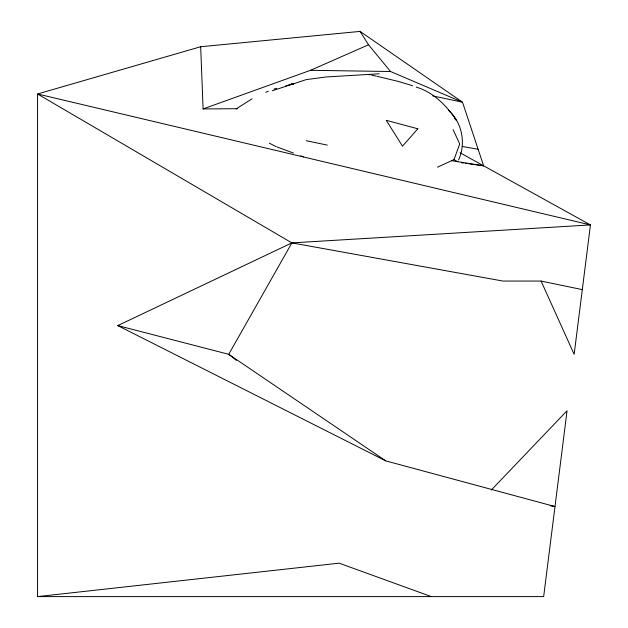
<?xml version="1.0" encoding="UTF-8"?>
<svg xmlns="http://www.w3.org/2000/svg" width="628" height="628" viewBox="0 0 628 628"><rect width="100%" height="100%" fill="white"/><g stroke="black" fill="none" stroke-linecap="round" stroke-linejoin="round"><path stroke-width="0.94" d="M437.512 167.181L453.989 159.614L459.712 143.977L453.126 129.721M458.558 159.936C466.306 143.333 462.02 122.342 448.361 110.19M291.887 242.887L228.741 354.31L117.781 325.594L291.887 242.887L590.446 224.934L574.157 354.31L541.085 281.054L502.926 281.054L291.887 242.887L37.554 93.98L37.554 596.6L543.66 596.6L567.053 410.767L491.284 490.044M236.144 108.903L252.095 98.792M432.778 95.911L462.514 102.207L360.056 31.4L200.67 46.731L203.103 108.927L310.538 70.305L368.526 44.784L390.585 71.521L462.514 102.207L483.631 165.816L469.092 163.829M265.683 92.316L268.282 91.201M272.356 90.746L306.142 79.638L325.932 76.985L379.273 73.806M200.67 46.731L37.554 93.98L590.446 224.934L460.018 152.745M273.941 89.058L276.673 88.32M285.771 85.855L293.959 83.642L291.102 84.152M289.257 84.756L293.959 83.642M37.554 596.6L339.175 563.175L431.303 596.6M203.103 108.927L237.682 108.715M310.538 70.305L390.585 71.521M461.345 162.77L463.283 163.029M465.222 163.296L467.161 163.563M451.736 160.721L483.631 165.816M462.114 146.434L478.136 149.268M550.222 505.689L554.995 506.553L385.749 460.866L117.781 325.594M368.102 74.457L369.908 74.826M371.721 75.203L376.235 76.129M541.085 281.054L582.297 289.618M306.236 140.711L327.267 145.107M377.138 76.318L398.254 81.42L412.643 85.746M276.995 146.944L293.441 153.075M300.757 155.799L303.497 156.827M416.238 87.104C433.485 92.23 446.626 105.7 456.438 120.286L454.35 118.245M269.263 143.145L276.084 146.599M453.989 159.614L457.867 161.749M385.749 460.866L228.741 354.31L236.403 360.37M360.056 31.4L368.526 44.784M417.832 128.787L402.493 146.167L386.267 120.325L417.832 128.787"/></g></svg>
